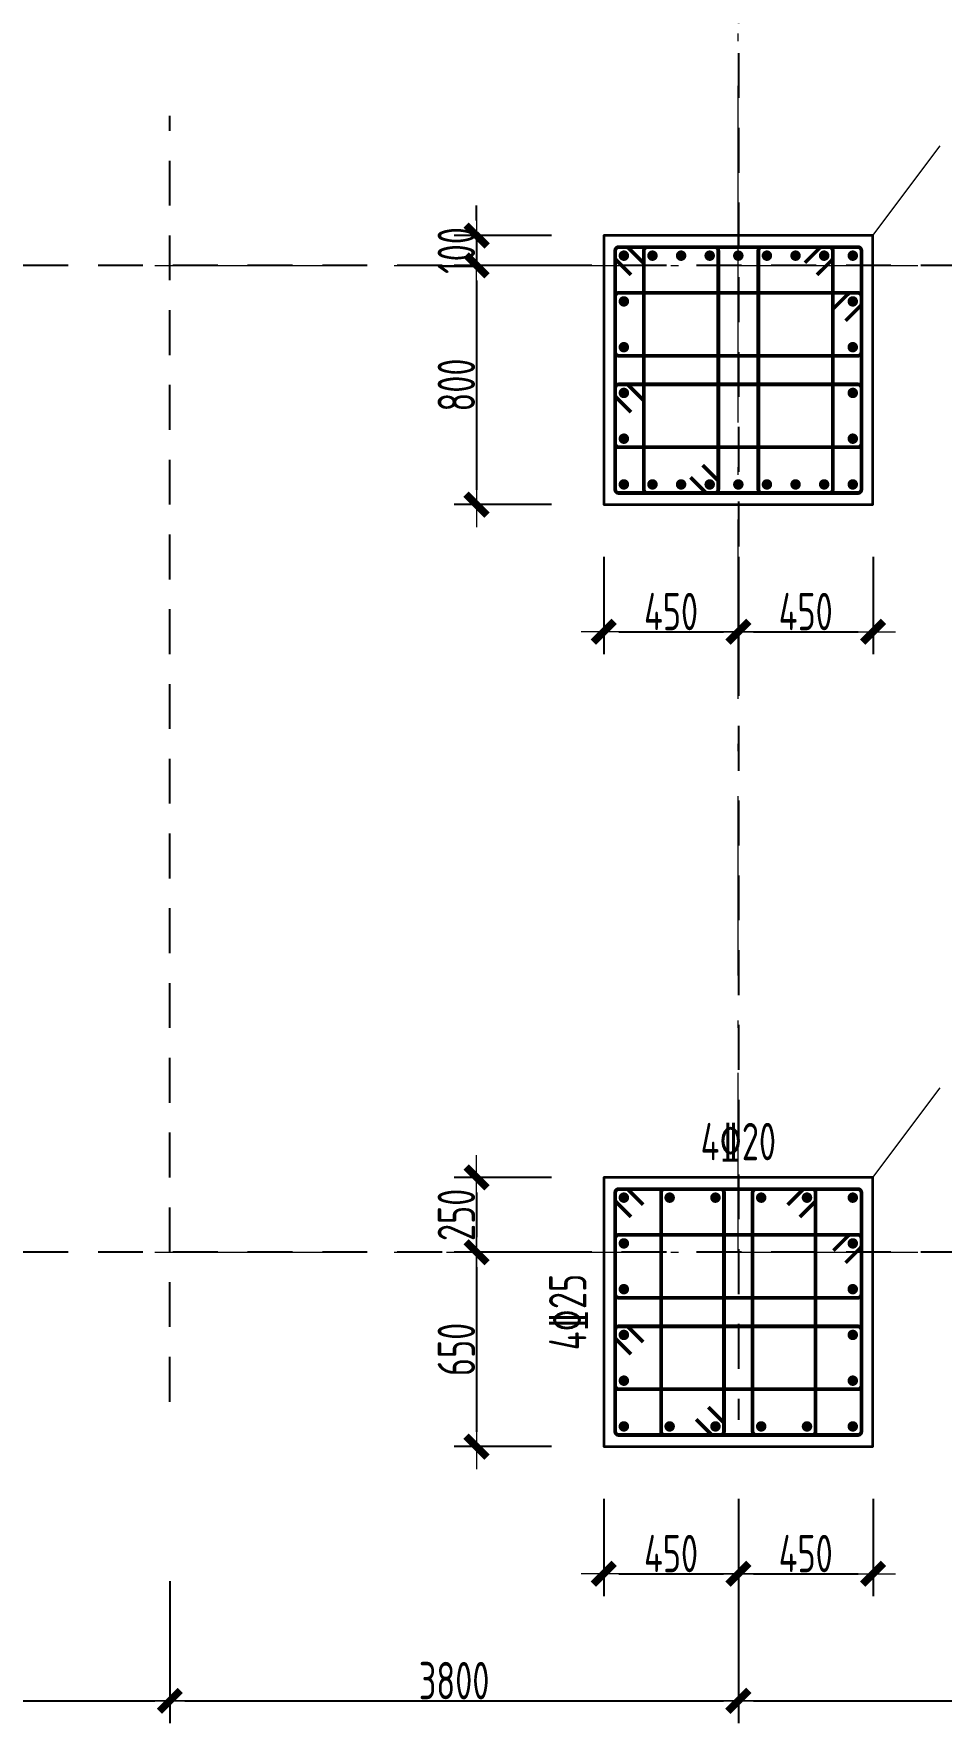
# Model space of a CAD drawing. Header units: millimetres. Extents: x 539196 to 807275, y 431843 to 1156631.
# Drawn here: x 637759 to 643824, y 869509 to 880808 of the extents above; entities that cross this region are included whole.
import ezdxf
from ezdxf.enums import TextEntityAlignment as Align

# ---------------------------------------------------------------- set-up
doc = ezdxf.new("R2010")
doc.units = ezdxf.units.MM
doc.header["$MEASUREMENT"] = 0
for name, pattern in [('DOTE', [2.42, 2, -0.2, 0.02, -0.2]), ('点划线', [1850, 1200, -300, 50, -300]), ('虚线', [500, 300, -200])]:
    doc.linetypes.add(name, pattern=pattern)
doc.layers.add('DOTE', color=1, linetype='DOTE')
for name, color, linetype, lineweight in [('柱原位标注', 7, 'Continuous', 18), ('柱尺寸标注', 3, 'Continuous', 18), ('柱标注引线', 2, 'Continuous', 18), ('柱箍筋', 1, 'Continuous', 25), ('柱纵筋', 1, 'Continuous', 70), ('砼柱', 2, 'Continuous', 35), ('网格', 9, '点划线', 18), ('轴线标注', 3, 'Continuous', 18)]:
    doc.layers.add(name, color=color, linetype=linetype, lineweight=lineweight)
doc.styles.add('样式 1_yjk_yjk_yjk_yjk', font='yjkeng.shx', dxfattribs={"width": 0.7, "bigfont": 'yjkchn.shx'})
doc.dimstyles.new('盈建科结构_yjk_yjk_yjk_yjk', dxfattribs={"dimscale": 100, "dimtxt": 2.5, "dimasz": 1, "dimexe": 1.5, "dimexo": 0.625, "dimgap": 0.1, "dimtad": 1, "dimdec": 0, "dimrnd": 1, "dimzin": 0, "dimdsep": 46, "dimtxsty": '样式 1_yjk_yjk_yjk_yjk', "dimblk": '_yjkbk', "dimblk1": 'ARCHTICK', "dimblk2": 'ARCHTICK', "dimcen": 0.09, "dimadec": 0, "dimazin": 0, "dimtfac": 1, "dimtdec": 4, "dimtix": 1, "dimtmove": 2, "dimatfit": 3, "dimfxl": 0, "dimtolj": 1, "dimtzin": 0, "dimarcsym": 0})

# ---------------------------------------------------------------- blocks, each defined once
blk = doc.blocks.new('_yjkbk')
blk.add_line((-1, 0), (1.5, 0))
blk.add_lwpolyline([(-0.7, -0.7, 0.5, 0.5, 0), (0.7, 0.7, 0.5, 0.5, 0)], format="xyseb")
blk = doc.blocks.new('*D1434')
at = {"layer": 'Defpoints', "color": 0}
for p in [(641568, 877659), (642468, 877659), (642468, 876809)]:
    blk.add_point(p, dxfattribs=at)
at = {"layer": '柱尺寸标注', "color": 0, "lineweight": -2}
for p, q in [((641568, 877309), (641568, 876659)), ((642468, 877309), (642468, 876659)), ((641668, 876809), (642368, 876809))]:
    blk.add_line(p, q, dxfattribs=at)
at = {"layer": '柱尺寸标注', "color": 0, "lineweight": -2, "xscale": 100, "yscale": 100, "zscale": 100, "rotation": 180}
blk.add_blockref('_yjkbk', (641568, 876809), dxfattribs=at)
at = {"layer": '柱尺寸标注', "color": 0, "lineweight": -2, "xscale": 100, "yscale": 100, "zscale": 100}
blk.add_blockref('_yjkbk', (642468, 876809), dxfattribs=at)
at = {"layer": '柱尺寸标注', "color": 0, "insert": (642018, 876944), "char_height": 250, "attachment_point": 5, "style": '样式 1_yjk_yjk_yjk_yjk'}
blk.add_mtext('\\A1;450', dxfattribs=at)
blk = doc.blocks.new('_ARCHTICK')
at = {"color": 0, "linetype": 'ByBlock', "const_width": 0.15}
blk.add_lwpolyline([(-0.5, -0.5), (0.5, 0.5)], dxfattribs=at)
blk = doc.blocks.new('*D1435')
at = {"layer": 'Defpoints', "color": 0}
for p in [(642468, 877659), (643368, 877659), (643368, 876809)]:
    blk.add_point(p, dxfattribs=at)
at = {"layer": '柱尺寸标注', "color": 0, "lineweight": -2}
for p, q in [((642468, 877309), (642468, 876659)), ((643368, 877309), (643368, 876659)), ((642568, 876809), (643268, 876809))]:
    blk.add_line(p, q, dxfattribs=at)
at = {"layer": '柱尺寸标注', "color": 0, "lineweight": -2, "xscale": 100, "yscale": 100, "zscale": 100, "rotation": 180}
blk.add_blockref('_yjkbk', (642468, 876809), dxfattribs=at)
at = {"layer": '柱尺寸标注', "color": 0, "lineweight": -2, "xscale": 100, "yscale": 100, "zscale": 100}
blk.add_blockref('_yjkbk', (643368, 876809), dxfattribs=at)
at = {"layer": '柱尺寸标注', "color": 0, "insert": (642918, 876944), "char_height": 250, "attachment_point": 5, "style": '样式 1_yjk_yjk_yjk_yjk'}
blk.add_mtext('\\A1;450', dxfattribs=at)
blk = doc.blocks.new('*D1436')
at = {"layer": 'Defpoints', "color": 0}
for p in [(641568, 879459), (640718, 879259), (641568, 879259)]:
    blk.add_point(p, dxfattribs=at)
at = {"layer": '柱尺寸标注', "color": 0, "lineweight": -2}
for p, q in [((640718, 879559), (640718, 879659)), ((641218, 879459), (640568, 879459)), ((640718, 879459), (640718, 879259)), ((641218, 879259), (640568, 879259)), ((640718, 879159), (640718, 879059))]:
    blk.add_line(p, q, dxfattribs=at)
at = {"layer": '柱尺寸标注', "color": 0, "lineweight": -2, "xscale": 100, "yscale": 100, "zscale": 100}
for p, rotation in [((640718, 879459), 270), ((640718, 879259), 90)]:
    blk.add_blockref('_yjkbk', p, dxfattribs=dict(at, rotation=rotation))
at = {"layer": '柱尺寸标注', "color": 0, "insert": (640583, 879359), "char_height": 250, "attachment_point": 5, "rotation": 90, "style": '样式 1_yjk_yjk_yjk_yjk'}
blk.add_mtext('\\A1;100', dxfattribs=at)
blk = doc.blocks.new('*D1437')
at = {"layer": 'Defpoints', "color": 0}
for p in [(641568, 879259), (640718, 877659), (641568, 877659)]:
    blk.add_point(p, dxfattribs=at)
at = {"layer": '柱尺寸标注', "color": 0, "lineweight": -2}
for p, q in [((641218, 879259), (640568, 879259)), ((640718, 879159), (640718, 877759)), ((641218, 877659), (640568, 877659))]:
    blk.add_line(p, q, dxfattribs=at)
at = {"layer": '柱尺寸标注', "color": 0, "lineweight": -2, "xscale": 100, "yscale": 100, "zscale": 100}
for p, rotation in [((640718, 879259), 90), ((640718, 877659), 270)]:
    blk.add_blockref('_yjkbk', p, dxfattribs=dict(at, rotation=rotation))
at = {"layer": '柱尺寸标注', "color": 0, "insert": (640583, 878459), "char_height": 250, "attachment_point": 5, "rotation": 90, "style": '样式 1_yjk_yjk_yjk_yjk'}
blk.add_mtext('\\A1;800', dxfattribs=at)
blk = doc.blocks.new('*D1438')
at = {"layer": 'Defpoints', "color": 0}
for p in [(641568, 871359), (642468, 871359), (642468, 870509)]:
    blk.add_point(p, dxfattribs=at)
at = {"layer": '柱尺寸标注', "color": 0, "lineweight": -2}
for p, q in [((641568, 871009), (641568, 870359)), ((642468, 871009), (642468, 870359)), ((641668, 870509), (642368, 870509))]:
    blk.add_line(p, q, dxfattribs=at)
at = {"layer": '柱尺寸标注', "color": 0, "lineweight": -2, "xscale": 100, "yscale": 100, "zscale": 100, "rotation": 180}
blk.add_blockref('_yjkbk', (641568, 870509), dxfattribs=at)
at = {"layer": '柱尺寸标注', "color": 0, "lineweight": -2, "xscale": 100, "yscale": 100, "zscale": 100}
blk.add_blockref('_yjkbk', (642468, 870509), dxfattribs=at)
at = {"layer": '柱尺寸标注', "color": 0, "insert": (642018, 870644), "char_height": 250, "attachment_point": 5, "style": '样式 1_yjk_yjk_yjk_yjk'}
blk.add_mtext('\\A1;450', dxfattribs=at)
blk = doc.blocks.new('*D1439')
at = {"layer": 'Defpoints', "color": 0}
for p in [(642468, 871359), (643368, 871359), (643368, 870509)]:
    blk.add_point(p, dxfattribs=at)
at = {"layer": '柱尺寸标注', "color": 0, "lineweight": -2}
for p, q in [((642468, 871009), (642468, 870359)), ((643368, 871009), (643368, 870359)), ((642568, 870509), (643268, 870509))]:
    blk.add_line(p, q, dxfattribs=at)
at = {"layer": '柱尺寸标注', "color": 0, "lineweight": -2, "xscale": 100, "yscale": 100, "zscale": 100, "rotation": 180}
blk.add_blockref('_yjkbk', (642468, 870509), dxfattribs=at)
at = {"layer": '柱尺寸标注', "color": 0, "lineweight": -2, "xscale": 100, "yscale": 100, "zscale": 100}
blk.add_blockref('_yjkbk', (643368, 870509), dxfattribs=at)
at = {"layer": '柱尺寸标注', "color": 0, "insert": (642918, 870644), "char_height": 250, "attachment_point": 5, "style": '样式 1_yjk_yjk_yjk_yjk'}
blk.add_mtext('\\A1;450', dxfattribs=at)
blk = doc.blocks.new('*D1440')
at = {"layer": 'Defpoints', "color": 0}
for p in [(641568, 873159), (640718, 872659), (641568, 872659)]:
    blk.add_point(p, dxfattribs=at)
at = {"layer": '柱尺寸标注', "color": 0, "lineweight": -2}
for p, q in [((641218, 873159), (640568, 873159)), ((640718, 873059), (640718, 872759)), ((641218, 872659), (640568, 872659))]:
    blk.add_line(p, q, dxfattribs=at)
at = {"layer": '柱尺寸标注', "color": 0, "lineweight": -2, "xscale": 100, "yscale": 100, "zscale": 100}
for p, rotation in [((640718, 873159), 90), ((640718, 872659), 270)]:
    blk.add_blockref('_yjkbk', p, dxfattribs=dict(at, rotation=rotation))
at = {"layer": '柱尺寸标注', "color": 0, "insert": (640583, 872909), "char_height": 250, "attachment_point": 5, "rotation": 90, "style": '样式 1_yjk_yjk_yjk_yjk'}
blk.add_mtext('\\A1;250', dxfattribs=at)
blk = doc.blocks.new('*D1441')
at = {"layer": 'Defpoints', "color": 0}
for p in [(641568, 872659), (640718, 871359), (641568, 871359)]:
    blk.add_point(p, dxfattribs=at)
at = {"layer": '柱尺寸标注', "color": 0, "lineweight": -2}
for p, q in [((641218, 872659), (640568, 872659)), ((640718, 872559), (640718, 871459)), ((641218, 871359), (640568, 871359))]:
    blk.add_line(p, q, dxfattribs=at)
at = {"layer": '柱尺寸标注', "color": 0, "lineweight": -2, "xscale": 100, "yscale": 100, "zscale": 100}
for p, rotation in [((640718, 872659), 90), ((640718, 871359), 270)]:
    blk.add_blockref('_yjkbk', p, dxfattribs=dict(at, rotation=rotation))
at = {"layer": '柱尺寸标注', "color": 0, "insert": (640583, 872009), "char_height": 250, "attachment_point": 5, "rotation": 90, "style": '样式 1_yjk_yjk_yjk_yjk'}
blk.add_mtext('\\A1;650', dxfattribs=at)
blk = doc.blocks.new('*D1592')
at = {"layer": 'Defpoints', "color": 0}
for p in [(634868, 872659), (638668, 872659), (638668, 869659)]:
    blk.add_point(p, dxfattribs=at)
at = {"layer": '轴线标注', "color": 0, "lineweight": -2}
for p, q in [((634868, 870459), (634868, 869509)), ((638668, 870459), (638668, 869509)), ((634968, 869659), (638568, 869659))]:
    blk.add_line(p, q, dxfattribs=at)
at = {"layer": '轴线标注', "color": 0, "lineweight": -2, "xscale": 100, "yscale": 100, "zscale": 100, "rotation": 180}
blk.add_blockref('_yjkbk', (634868, 869659), dxfattribs=at)
at = {"layer": '轴线标注', "color": 0, "lineweight": -2, "xscale": 100, "yscale": 100, "zscale": 100}
blk.add_blockref('_yjkbk', (638668, 869659), dxfattribs=at)
at = {"layer": '轴线标注', "color": 0, "insert": (636768, 869794), "char_height": 250, "attachment_point": 5, "style": '样式 1_yjk_yjk_yjk_yjk'}
blk.add_mtext('\\A1;3800', dxfattribs=at)
blk = doc.blocks.new('*D1594')
at = {"layer": 'Defpoints', "color": 0}
for p in [(638668, 872659), (642468, 872659), (642468, 869659)]:
    blk.add_point(p, dxfattribs=at)
at = {"layer": '轴线标注', "color": 0, "lineweight": -2}
for p, q in [((638668, 870459), (638668, 869509)), ((642468, 870459), (642468, 869509)), ((638768, 869659), (642368, 869659))]:
    blk.add_line(p, q, dxfattribs=at)
at = {"layer": '轴线标注', "color": 0, "lineweight": -2, "xscale": 100, "yscale": 100, "zscale": 100, "rotation": 180}
blk.add_blockref('_yjkbk', (638668, 869659), dxfattribs=at)
at = {"layer": '轴线标注', "color": 0, "lineweight": -2, "xscale": 100, "yscale": 100, "zscale": 100}
blk.add_blockref('_yjkbk', (642468, 869659), dxfattribs=at)
at = {"layer": '轴线标注', "color": 0, "insert": (640568, 869794), "char_height": 250, "attachment_point": 5, "style": '样式 1_yjk_yjk_yjk_yjk'}
blk.add_mtext('\\A1;3800', dxfattribs=at)
blk = doc.blocks.new('*D1596')
at = {"layer": 'Defpoints', "color": 0}
for p in [(642468, 872659), (646268, 872659), (646268, 869659)]:
    blk.add_point(p, dxfattribs=at)
at = {"layer": '轴线标注', "color": 0, "lineweight": -2}
for p, q in [((642468, 870459), (642468, 869509)), ((646268, 870459), (646268, 869509)), ((642568, 869659), (646168, 869659))]:
    blk.add_line(p, q, dxfattribs=at)
at = {"layer": '轴线标注', "color": 0, "lineweight": -2, "xscale": 100, "yscale": 100, "zscale": 100, "rotation": 180}
blk.add_blockref('_yjkbk', (642468, 869659), dxfattribs=at)
at = {"layer": '轴线标注', "color": 0, "lineweight": -2, "xscale": 100, "yscale": 100, "zscale": 100}
blk.add_blockref('_yjkbk', (646268, 869659), dxfattribs=at)
at = {"layer": '轴线标注', "color": 0, "insert": (644368, 869794), "char_height": 250, "attachment_point": 5, "style": '样式 1_yjk_yjk_yjk_yjk'}
blk.add_mtext('\\A1;3800', dxfattribs=at)
blk = doc.blocks.new('jzzw')
at = {"layer": 'DOTE', "color": 1, "linetype": '虚线'}
for p, q in [((943986, 890469), (943986, 834829)), ((940186, 834949), (940186, 843549)), ((952506, 842549), (911886, 842549)), ((952506, 842549), (911886, 842549)), ((952506, 835949), (912186, 835949)), ((952506, 835949), (912186, 835949)), ((952506, 835949), (912186, 835949)), ((952506, 835949), (912186, 835949))]:
    blk.add_line(p, q, dxfattribs=at)

msp = doc.modelspace()

# ---------------------------------------------------------------- linework, layer by layer
at = {"layer": '柱标注引线'}
for p, q in [((643367.6, 879459.2), (643817.6, 880059.2)), ((643367.6, 873159.2), (643817.6, 873759.2))]:
    msp.add_line(p, q, dxfattribs=at)
at = {"layer": '柱箍筋', "const_width": 25}
for points in [[(641831.6, 879276.5), (641733.4, 879374.8, 0.1989124), (641716.6, 879381.7), (641668.8, 879381.7, 0.4142136), (641645.1, 879358), (641645.1, 877760.5, 0.4142136), (641668.8, 877736.7), (643266.3, 877736.7, 0.4142136), (643290.1, 877760.5), (643290.1, 879358, 0.4142136), (643266.3, 879381.7), (641668.8, 879381.7, 0.4142136), (641645.1, 879358), (641645.1, 879310.2, 0.1989124), (641652, 879293.5), (641750.3, 879195.2)], [(642147.3, 877842), (642245.6, 877743.7, 0.1989124), (642262.4, 877736.7), (642310.1, 877736.7, 0.4142136), (642333.8, 877760.5), (642333.8, 879358, 0.4142136), (642310.1, 879381.7), (641860.1, 879381.7, 0.4142136), (641836.3, 879358), (641836.3, 877760.5, 0.4142136), (641860.1, 877736.7), (642310.1, 877736.7, 0.4142136), (642333.8, 877760.5), (642333.8, 877808.2, 0.1989124), (642326.9, 877825), (642228.6, 877923.3)], [(642912.3, 879276.5), (643010.6, 879374.8, -0.1989124), (643027.4, 879381.7), (643075.1, 879381.7, -0.4142136), (643098.8, 879358), (643098.8, 877760.5, -0.4142136), (643075.1, 877736.7), (642625.1, 877736.7, -0.4142136), (642601.3, 877760.5), (642601.3, 879358, -0.4142136), (642625.1, 879381.7), (643075.1, 879381.7, -0.4142136), (643098.8, 879358), (643098.8, 879310.2, -0.1989124), (643091.9, 879293.5), (642993.6, 879195.2)], [(643184.9, 878889.2), (643283.1, 878987.5, 0.1989124), (643290.1, 879004.2), (643290.1, 879052, 0.4142136), (643266.3, 879075.7), (641668.8, 879075.7, 0.4142136), (641645.1, 879052), (641645.1, 878678.5, 0.4142136), (641668.8, 878654.7), (643266.3, 878654.7, 0.4142136), (643290.1, 878678.5), (643290.1, 879052, 0.4142136), (643266.3, 879075.7), (643218.6, 879075.7, 0.1989124), (643201.8, 879068.8), (643103.5, 878970.5)], [(641750.3, 878277.2), (641652, 878375.5, -0.1989124), (641645.1, 878392.2), (641645.1, 878440, -0.4142136), (641668.8, 878463.7), (643266.3, 878463.7, -0.4142136), (643290.1, 878440), (643290.1, 878066.5, -0.4142136), (643266.3, 878042.7), (641668.8, 878042.7, -0.4142136), (641645.1, 878066.5), (641645.1, 878440, -0.4142136), (641668.8, 878463.7), (641716.6, 878463.7, -0.1989124), (641733.4, 878456.8), (641831.6, 878358.5)], [(641831.6, 872976.5), (641733.4, 873074.8, 0.1989124), (641716.6, 873081.7), (641668.8, 873081.7, 0.4142136), (641645.1, 873058), (641645.1, 871460.5, 0.4142136), (641668.8, 871436.7), (643266.3, 871436.7, 0.4142136), (643290.1, 871460.5), (643290.1, 873058, 0.4142136), (643266.3, 873081.7), (641668.8, 873081.7, 0.4142136), (641645.1, 873058), (641645.1, 873010.2, 0.1989124), (641652, 872993.5), (641750.3, 872895.2)], [(642185.5, 871542), (642283.8, 871443.7, 0.1989124), (642300.6, 871436.7), (642348.3, 871436.7, 0.4142136), (642372.1, 871460.5), (642372.1, 873058, 0.4142136), (642348.3, 873081.7), (641974.8, 873081.7, 0.4142136), (641951.1, 873058), (641951.1, 871460.5, 0.4142136), (641974.8, 871436.7), (642348.3, 871436.7, 0.4142136), (642372.1, 871460.5), (642372.1, 871508.2, 0.1989124), (642365.1, 871525), (642266.9, 871623.3)], [(642797.5, 872976.5), (642895.8, 873074.8, -0.1989124), (642912.6, 873081.7), (642960.3, 873081.7, -0.4142136), (642984.1, 873058), (642984.1, 871460.5, -0.4142136), (642960.3, 871436.7), (642586.8, 871436.7, -0.4142136), (642563.1, 871460.5), (642563.1, 873058, -0.4142136), (642586.8, 873081.7), (642960.3, 873081.7, -0.4142136), (642984.1, 873058), (642984.1, 873010.2, -0.1989124), (642977.1, 872993.5), (642878.9, 872895.2)], [(643184.9, 872589.2), (643283.1, 872687.5, 0.1989124), (643290.1, 872704.2), (643290.1, 872752, 0.4142136), (643266.3, 872775.7), (641668.8, 872775.7, 0.4142136), (641645.1, 872752), (641645.1, 872378.5, 0.4142136), (641668.8, 872354.7), (643266.3, 872354.7, 0.4142136), (643290.1, 872378.5), (643290.1, 872752, 0.4142136), (643266.3, 872775.7), (643218.6, 872775.7, 0.1989124), (643201.8, 872768.8), (643103.5, 872670.5)], [(641750.3, 871977.2), (641652, 872075.5, -0.1989124), (641645.1, 872092.2), (641645.1, 872140, -0.4142136), (641668.8, 872163.7), (643266.3, 872163.7, -0.4142136), (643290.1, 872140), (643290.1, 871766.5, -0.4142136), (643266.3, 871742.7), (641668.8, 871742.7, -0.4142136), (641645.1, 871766.5), (641645.1, 872140, -0.4142136), (641668.8, 872163.7), (641716.6, 872163.7, -0.1989124), (641733.4, 872156.8), (641831.6, 872058.5)]]:
    msp.add_lwpolyline(points, format="xyb", dxfattribs=at)
at = {"layer": '柱纵筋', "const_width": 35}
for points in [[(641720.1, 879324.2, 1), (641685.1, 879324.2, 1)], [(641911.3, 879324.2, 1), (641876.3, 879324.2, 1)], [(642102.6, 879324.2, 1), (642067.6, 879324.2, 1)], [(642293.8, 879324.2, 1), (642258.8, 879324.2, 1)], [(642485.1, 879324.2, 1), (642450.1, 879324.2, 1)], [(642676.3, 879324.2, 1), (642641.3, 879324.2, 1)], [(642867.6, 879324.2, 1), (642832.6, 879324.2, 1)], [(643058.8, 879324.2, 1), (643023.8, 879324.2, 1)], [(643250.1, 879324.2, 1), (643215.1, 879324.2, 1)], [(641720.1, 879018.2, 1), (641685.1, 879018.2, 1)], [(643250.1, 879018.2, 1), (643215.1, 879018.2, 1)], [(641720.1, 878712.2, 1), (641685.1, 878712.2, 1)], [(643250.1, 878712.2, 1), (643215.1, 878712.2, 1)], [(641720.1, 878406.2, 1), (641685.1, 878406.2, 1)], [(643250.1, 878406.2, 1), (643215.1, 878406.2, 1)], [(641720.1, 878100.2, 1), (641685.1, 878100.2, 1)], [(643250.1, 878100.2, 1), (643215.1, 878100.2, 1)], [(641720.1, 877794.2, 1), (641685.1, 877794.2, 1)], [(641911.3, 877794.2, 1), (641876.3, 877794.2, 1)], [(642102.6, 877794.2, 1), (642067.6, 877794.2, 1)], [(642293.8, 877794.2, 1), (642258.8, 877794.2, 1)], [(642485.1, 877794.2, 1), (642450.1, 877794.2, 1)], [(642676.3, 877794.2, 1), (642641.3, 877794.2, 1)], [(642867.6, 877794.2, 1), (642832.6, 877794.2, 1)], [(643058.8, 877794.2, 1), (643023.8, 877794.2, 1)], [(643250.1, 877794.2, 1), (643215.1, 877794.2, 1)], [(641720.1, 873024.2, 1), (641685.1, 873024.2, 1)], [(642026.1, 873024.2, 1), (641991.1, 873024.2, 1)], [(642332.1, 873024.2, 1), (642297.1, 873024.2, 1)], [(642638.1, 873024.2, 1), (642603.1, 873024.2, 1)], [(642944.1, 873024.2, 1), (642909.1, 873024.2, 1)], [(643250.1, 873024.2, 1), (643215.1, 873024.2, 1)], [(641720.1, 872718.2, 1), (641685.1, 872718.2, 1)], [(643250.1, 872718.2, 1), (643215.1, 872718.2, 1)], [(641720.1, 872412.2, 1), (641685.1, 872412.2, 1)], [(643250.1, 872412.2, 1), (643215.1, 872412.2, 1)], [(641720.1, 872106.2, 1), (641685.1, 872106.2, 1)], [(643250.1, 872106.2, 1), (643215.1, 872106.2, 1)], [(641720.1, 871800.2, 1), (641685.1, 871800.2, 1)], [(643250.1, 871800.2, 1), (643215.1, 871800.2, 1)], [(641720.1, 871494.2, 1), (641685.1, 871494.2, 1)], [(642026.1, 871494.2, 1), (641991.1, 871494.2, 1)], [(642332.1, 871494.2, 1), (642297.1, 871494.2, 1)], [(642638.1, 871494.2, 1), (642603.1, 871494.2, 1)], [(642944.1, 871494.2, 1), (642909.1, 871494.2, 1)], [(643250.1, 871494.2, 1), (643215.1, 871494.2, 1)]]:
    msp.add_lwpolyline(points, format="xyb", close=True, dxfattribs=at)
at = {"layer": '砼柱'}
for points in [[(643367.6, 879459.2), (641567.6, 879459.2), (641567.6, 877659.2), (643367.6, 877659.2)], [(643367.6, 873159.2), (641567.6, 873159.2), (641567.6, 871359.2), (643367.6, 871359.2)]]:
    msp.add_lwpolyline(points, close=True, dxfattribs=at)
at = {"layer": '网格'}
for p, q in [((642467.6, 879259.2), (642467.6, 882259.2)), ((634867.6, 879259.2), (638667.6, 879259.2)), ((638667.6, 879259.2), (642467.6, 879259.2)), ((642467.6, 872659.2), (642467.6, 879259.2)), ((642467.6, 879259.2), (646267.6, 879259.2)), ((634867.6, 872659.2), (638667.6, 872659.2)), ((638667.6, 872659.2), (642467.6, 872659.2)), ((642467.6, 872659.2), (646267.6, 872659.2))]:
    msp.add_line(p, q, dxfattribs=at)

# ---------------------------------------------------------------- block references
msp.add_blockref('jzzw', (-301518.2, 36710.3))

# ---------------------------------------------------------------- texts
at = {"layer": '柱原位标注', "linetype": 'Continuous', "style": '样式 1_yjk_yjk_yjk_yjk', "width": 0.7}
msp.add_text('4\x8420', height=250, dxfattribs=at).set_placement((642467.6, 873199.2), align=Align.BOTTOM_CENTER)
msp.add_text('4\x8425', height=250, rotation=90, dxfattribs=at).set_placement((641527.6, 872259.2), align=Align.BOTTOM_CENTER)

# ---------------------------------------------------------------- dimensions: what is measured, and where the dimension line sits
at = {"layer": '柱尺寸标注'}
for p1, p2, picture, middle in [((641567.6, 879459.2), (641567.6, 879259.2), '*D1436', (640582.6, 879359.2)), ((641567.6, 879259.2), (641567.6, 877659.2), '*D1437', (640582.6, 878459.2)), ((641567.6, 877659.2), (642467.6, 877659.2), '*D1434', (642017.6, 876944.2)), ((642467.6, 877659.2), (643367.6, 877659.2), '*D1435', (642917.6, 876944.2)), ((641567.6, 873159.2), (641567.6, 872659.2), '*D1440', (640582.6, 872909.2)), ((641567.6, 872659.2), (641567.6, 871359.2), '*D1441', (640582.6, 872009.2)), ((641567.6, 871359.2), (642467.6, 871359.2), '*D1438', (642017.6, 870644.2)), ((642467.6, 871359.2), (643367.6, 871359.2), '*D1439', (642917.6, 870644.2))]:
    dim = msp.add_aligned_dim(p1=p1, p2=p2, distance=-850, dimstyle='盈建科结构_yjk_yjk_yjk_yjk', override={"dimscale": 100, "dimtxt": 2.5, "dimasz": 1, "dimexe": 1.5, "dimexo": 3.5, "dimgap": 0.1, "dimtad": 1, "dimlfac": 0.5, "dimrnd": 5, "dimdle": 0, "dimfxlon": 0}, dxfattribs=at)
    dim.commit()
    dim.dimension.update_dxf_attribs({"geometry": picture, "text_midpoint": middle})
at = {"layer": '轴线标注'}
for p1, p2, picture, middle in [((634867.6, 872659.2), (638667.6, 872659.2), '*D1592', (636767.6, 869794.2)), ((638667.6, 872659.2), (642467.6, 872659.2), '*D1594', (640567.6, 869794.2)), ((642467.6, 872659.2), (646267.6, 872659.2), '*D1596', (644367.6, 869794.2))]:
    dim = msp.add_aligned_dim(p1=p1, p2=p2, distance=-3000, dimstyle='盈建科结构_yjk_yjk_yjk_yjk', override={"dimscale": 100, "dimtxt": 2.5, "dimasz": 1, "dimexe": 1.5, "dimexo": 22, "dimgap": 0.1, "dimtad": 1, "dimlfac": 1, "dimrnd": 5, "dimdle": 0, "dimfxlon": 0}, dxfattribs=at)
    dim.commit()
    dim.dimension.update_dxf_attribs({"geometry": picture, "text_midpoint": middle})

doc.saveas('drawing.dxf')
